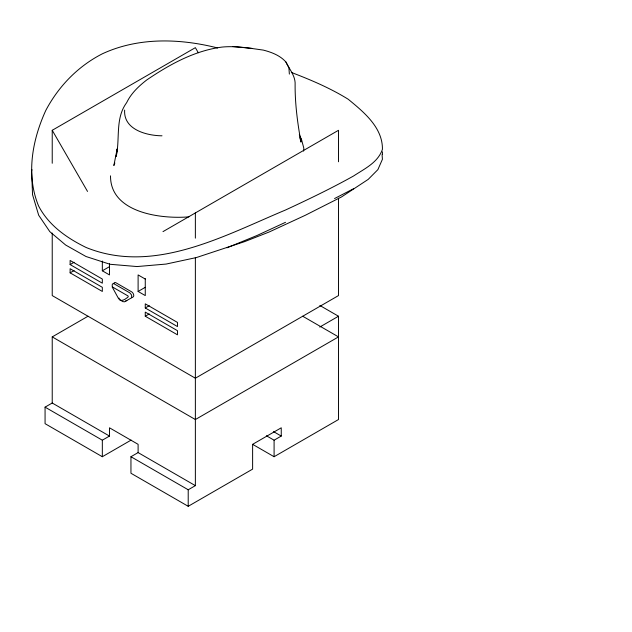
<?xml version="1.0" encoding="UTF-8"?>
<svg xmlns="http://www.w3.org/2000/svg" width="632" height="632" viewBox="0 0 632 632"><rect width="100%" height="100%" fill="white"/><g stroke="black" fill="none" stroke-linecap="round" stroke-linejoin="round"><path stroke-width="0.95" d="M382.423 154.311L382.423 151.83M110.521 175.838C110.189 212.858 161.057 219.201 188.897 216.863M303.605 151.111L303.826 148.188L301.567 139.712L299.307 134.671M31.979 169.613L31.624 171.556L32.548 194.696L38.678 215.22L49.802 231.636L65.673 245.034L86.023 256.521L110.079 264.287L137.041 266.554L166.09 264.065L196.386 257.556L244.663 241.614L269.09 232.031L305.303 215.283L341.517 196.939L368.211 179.377L377.889 169.629L382.423 159.264L382.068 154.603M114.858 162.977L113.855 165.529L117.173 148.891L116.209 156.373C120.175 138.455 115.016 118.389 126.653 102.66C131.116 93.354 138.708 86.181 146.75 79.956C169.408 64.551 194.277 50.758 221.832 47.1C235.72 45.67 249.608 48.214 263.339 50.102C271.649 52.259 280.071 55.419 285.909 62.007C289.448 69.417 295.665 76.077 295.112 84.783C295.01 104.027 297.569 123.169 300.966 142.082L299.837 137.5M131.614 297.712L131.63 295.065L129.892 292.908L113.815 283.657L112.362 283.973L112.188 286.004M52.227 163.269L52.227 130.295L195.367 47.661L198.306 52.756M70.12 264.587L102.329 283.183L102.329 279.052L70.12 260.455L70.12 264.587L74.094 262.288M70.12 272.85L102.329 291.447L102.329 287.315L70.12 268.719L70.12 272.85L74.094 270.559M162.985 231.628L338.499 130.295L338.499 161.776M102.329 261.063L102.329 270.788L109.486 266.657M195.367 257.548L195.367 485.645L138.108 452.591L138.108 444.328L109.486 427.801L109.486 436.064L52.227 403.011L52.227 336.896L88.014 316.237M145.265 279.052L138.108 274.92L138.108 291.447L145.265 287.315M145.265 307.974L177.474 326.562L177.474 322.431L145.265 303.842L145.265 307.974L149.247 305.675M145.265 316.237L177.474 334.826L177.474 330.694L145.265 312.105L145.265 316.237L149.247 313.938M131.14 440.085L102.329 456.723L45.069 423.669L45.069 407.142L52.227 403.011M45.069 407.142L102.329 440.196L109.486 436.064M319.752 327.06L338.499 316.237L338.499 419.537L274.091 456.723L252.721 444.391M266.396 435.756L274.091 440.196L281.248 436.064L281.248 427.801L252.618 444.328L252.618 469.118L188.21 506.303L130.95 473.25L130.95 456.723L138.108 452.591M130.95 456.723L188.21 489.776L195.367 485.645M112.164 286.912L118.445 298.391C120.609 302.925 125.792 298.928 128.28 296.803L128.027 295.95L112.283 286.889M334.557 198.551L353.596 188.707M285.514 222.314L257.019 235.491L227.007 247.784M232.434 46.499L252.01 48.395M162.005 135.801C146.545 135.659 123.343 129.592 124.646 110.102M217.629 47.961C179.78 38.402 138.495 37.059 102.4 53.775C78.005 66.21 58.571 86.284 45.804 110.41C32.264 140.012 25.794 174.93 38.568 205.937C48.624 225.363 66.913 238.082 86.11 247.483C153.742 274.952 223.87 235.775 285.514 210.014C308.535 199.341 331.429 188.344 353.596 175.972C364.467 168.807 377.952 162.582 382.423 149.35C382.771 127.466 363.637 111.935 348.208 99.248C330.331 88.156 310.952 79.924 291.344 72.435M319.847 305.469L338.499 316.237M302.712 316.237L338.499 336.896L195.367 419.537L52.227 336.896M102.329 270.788L109.486 274.92L109.486 263.734M138.108 291.447L145.265 295.579L145.265 278.562M273.553 431.624L281.248 436.064M120.238 299.821L122.576 301.575L124.528 301.804L133.123 296.929A3.034 1.754 60 0 0 133.747 295.397L133.7 294.954A3.034 1.754 60 0 0 131.606 291.818L115.988 282.804A3.034 1.754 60 0 0 113.894 283.523M300.532 138.147L301.567 139.712M118.974 298.091L119.243 298.533M52.227 130.295L87.524 191.433M285.909 62.007L288.895 67.687L289.369 74.102M338.499 198.179L338.499 295.579L195.367 378.213L52.227 295.579L52.227 233.074M274.091 440.196L274.091 456.723M195.367 212.937L195.367 238.153M188.21 489.776L188.21 506.303M102.329 440.196L102.329 456.723M126.835 300.563A6.075 3.508 60 0 1 125.744 300.848"/></g></svg>
